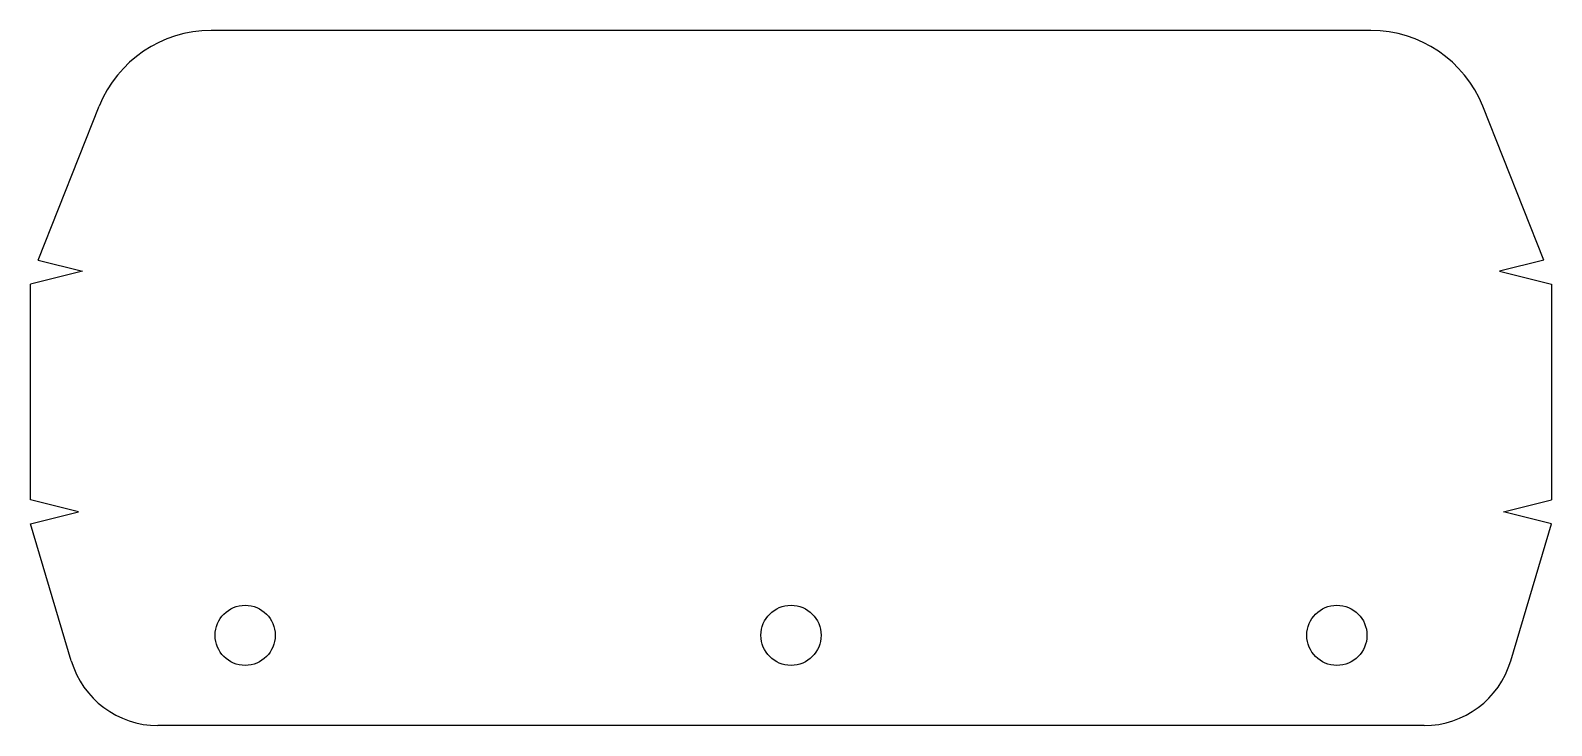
# Model space of a CAD drawing. Extents: x -3898 to -3645, y 2445 to 2561.
import ezdxf

# ---------------------------------------------------------------- set-up
doc = ezdxf.new("R2010")
doc.units = 0
doc.layers.get('0').update_dxf_attribs({"linetype": 'CONTINUOUS'})

msp = doc.modelspace()

# ---------------------------------------------------------------- linework, layer by layer
for p, q in [((-3674.72, 2560.68), (-3867.55, 2560.68)), ((-3896.3, 2522.53), (-3886.13, 2548.08)), ((-3645.97, 2522.53), (-3656.14, 2548.08)), ((-3896.3, 2522.53), (-3888.9, 2520.68)), ((-3645.97, 2522.53), (-3653.37, 2520.68)), ((-3888.9, 2520.68), (-3897.58, 2518.52)), ((-3653.37, 2520.68), (-3644.69, 2518.52)), ((-3897.58, 2482.68), (-3897.58, 2518.52)), ((-3644.69, 2518.52), (-3644.69, 2482.68)), ((-3889.58, 2480.68), (-3897.58, 2482.68)), ((-3652.69, 2480.68), (-3644.69, 2482.68)), ((-3897.58, 2478.68), (-3889.58, 2480.68)), ((-3890.78, 2455.94), (-3897.58, 2478.68)), ((-3644.69, 2478.68), (-3652.69, 2480.68)), ((-3651.49, 2455.94), (-3644.69, 2478.68)), ((-3665.88, 2445.18), (-3876.39, 2445.18))]:
    msp.add_line(p, q)
for centre in [(-3861.88, 2460.18), (-3771.13, 2460.18), (-3680.38, 2460.18)]:
    msp.add_circle(centre, 5)
for centre, radius, start, end in [((-3867.55, 2540.68), 20, 90, 158.2986), ((-3674.72, 2540.68), 20, 21.7014, 90), ((-3876.39, 2460.18), 15, 196.4198, 270), ((-3665.88, 2460.18), 15, 270, 343.5802)]:
    msp.add_arc(centre, radius, start, end)

doc.saveas('drawing.dxf')
